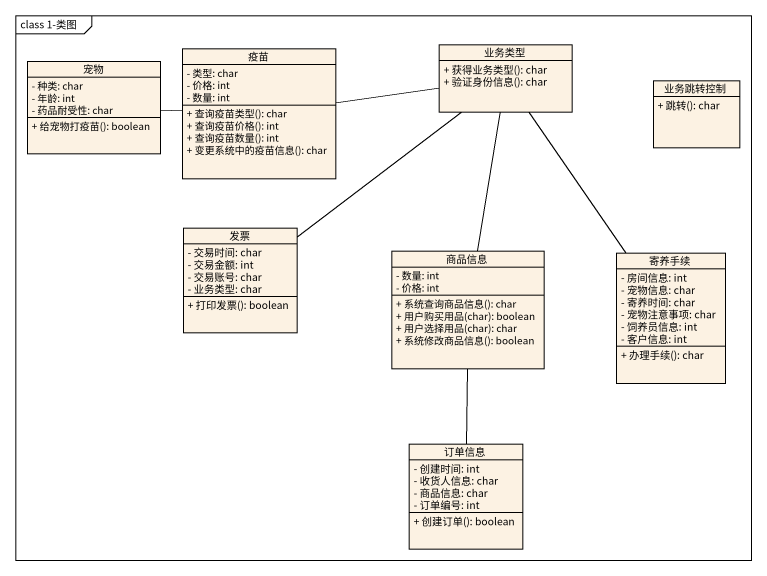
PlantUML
@startuml
mainframe class 1-类图
hide circle
hide empty members
skinparam classAttributeIconSize 0
class 疫苗 {
  - 类型: char
  - 价格: int
  - 数量: int
  + 查询疫苗类型(): char
  + 查询疫苗价格(): int
  + 查询疫苗数量(): int
  + 变更系统中的疫苗信息(): char
}
class 业务类型 {
  + 获得业务类型(): char
  + 验证身份信息(): char
}
class 宠物 {
  - 种类: char
  - 年龄: int
  - 药品耐受性: char
  + 给宠物打疫苗(): boolean
}
class 业务跳转控制 {
  + 跳转(): char
}
class 发票 {
  - 交易时间: char
  - 交易金额: int
  - 交易账号: char
  - 业务类型: char
  + 打印发票(): boolean
}
class 商品信息 {
  - 数量: int
  - 价格: int
  + 系统查询商品信息(): char
  + 用户购买用品(char): boolean
  + 用户选择用品(char): char
  + 系统修改商品信息(): boolean
}
class 寄养手续 {
  - 房间信息: int
  - 宠物信息: char
  - 寄养时间: char
  - 宠物注意事项: char
  - 饲养员信息: int
  - 客户信息: int
  + 办理手续(): char
}
class 订单信息 {
  - 创建时间: int
  - 收货人信息: char
  - 商品信息: char
  - 订单编号: int
  + 创建订单(): boolean
}
疫苗 -right- 业务类型
疫苗 -left- 宠物
业务类型 -- 商品信息
业务类型 -- 寄养手续
发票 -up- 业务类型
商品信息 -- 订单信息
@enduml
